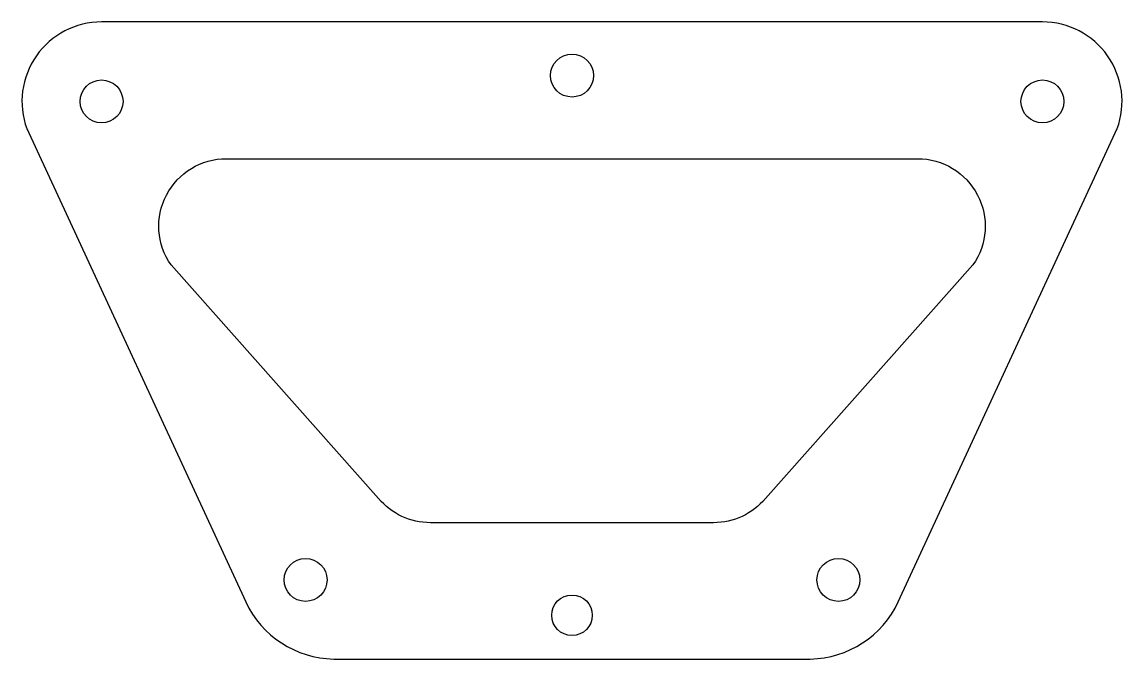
# Model space of a CAD drawing. Header units: millimetres. Extents: x -69 to 69, y -37 to 43.
import ezdxf

# ---------------------------------------------------------------- set-up
doc = ezdxf.new("R2010")
doc.units = ezdxf.units.MM

msp = doc.modelspace()

# ---------------------------------------------------------------- linework, layer by layer
for points in [[(-59.15, 43.5, 0.520567), (-68.55, 30.08), (-41.02, -29.44, 0.287278), (-29.96, -36.65), (29.96, -36.65, 0.287278), (41.02, -29.44), (68.55, 30.08, 0.520567), (59.15, 43.5)], [(50.41, 12.93), (24.31, -16.46, -0.221695), (17.8, -19.5), (-17.8, -19.5, -0.221695), (-24.31, -16.46), (-50.41, 12.93, -0.606815), (-43.45, 26.3), (43.45, 26.3, -0.606815)]]:
    msp.add_lwpolyline(points, format="xyb", close=True)
for centre, radius in [((0, 36.75), 2.7), ((-59.15, 33.5), 2.7), ((59.15, 33.5), 2.7), ((-33.5, -26.7), 2.7), ((33.5, -26.7), 2.7), ((0, -31.15), 2.55)]:
    msp.add_circle(centre, radius)

doc.saveas('drawing.dxf')
